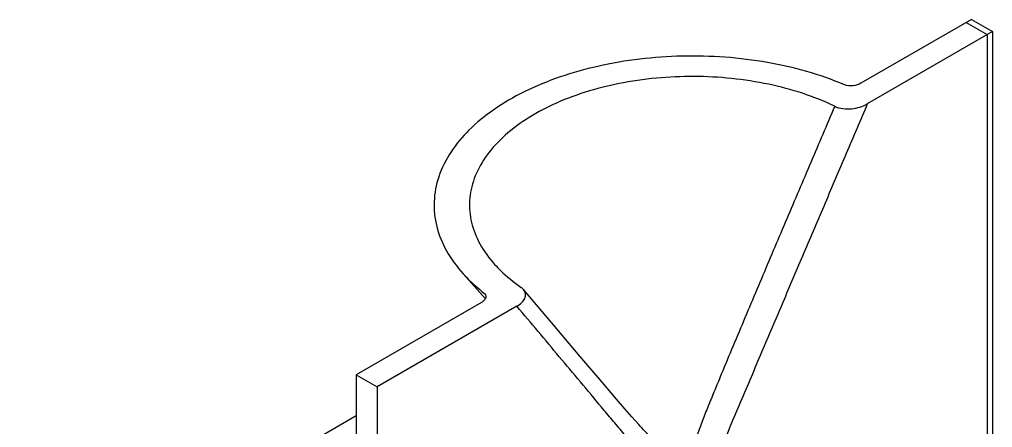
# Model space of a CAD drawing. Header units: millimetres. Extents: x 0 to 1189, y 0 to 841.
# Drawn here: x 971.6 to 1102.7, y 421.3 to 476.3 of the extents above; entities that cross this region are included whole.
import ezdxf

# ---------------------------------------------------------------- set-up
doc = ezdxf.new("R2010")
doc.units = ezdxf.units.MM
doc.header["$LTSCALE"] = 65.395
doc.layers.get('0').update_dxf_attribs({"linetype": 'CONTINUOUS'})
doc.layers.add('CURVES', color=7, linetype='CONTINUOUS')
doc.layers.add('SURFACES', color=7, linetype='CONTINUOUS')

msp = doc.modelspace()

# ---------------------------------------------------------------- linework, layer by layer
at = {"color": 7, "linetype": 'Continuous'}
for p, q in [((1099.85, 476.32), (1084.95, 467.72)), ((1099.85, 476.32), (1102.68, 474.69)), ((1102.68, 474.69), (1085.81, 464.95)), ((1102.68, 474.69), (1102.68, 419.17)), ((1033.8, 438.19), (1016.95, 428.46)), ((1038.6, 437.69), (1019.78, 426.82)), ((1016.95, 428.46), (1016.95, 372.94)), ((1016.95, 428.46), (1019.78, 426.82)), ((1019.78, 426.82), (1019.78, 371.3)), ((1016.95, 422.9), (971.56, 396.69)), ((1055, 421.76), (1055, 421.76))]:
    msp.add_line(p, q, dxfattribs=at)
msp.add_lwpolyline([(1055, 421.76), (1054.07, 422.8), (1053.13, 423.88), (1052.01, 425.17), (1050.06, 427.45), (1047.06, 430.97), (1043.24, 435.48), (1039.48, 439.94)], dxfattribs=at)
for points, knots in [([(1082.74, 467.52), (1079.43, 468.92), (1072.18, 470.93), (1060.88, 471.74), (1049.72, 470.44), (1041.19, 467.62), (1035.51, 464.33), (1031.22, 460.86), (1028.18, 456.54), (1027.27, 451.8), (1027.64, 448.34), (1029.02, 445), (1030.5, 443), (1031.35, 442.06)], [0, 0, 0, 0, 0.144052, 0.297954, 0.450532, 0.590914, 0.654074, 0.711776, 0.81153, 0.856872, 0.901868, 0.948932, 1, 1, 1, 1]), ([(1081.41, 464.63), (1078.6, 465.98), (1072.34, 467.97), (1062.46, 468.96), (1052.53, 468.06), (1043.65, 465.35), (1037.58, 461.6), (1034.28, 457.88), (1032.73, 454.99), (1032.07, 451.95), (1032.35, 448.89), (1033.54, 445.93), (1034.83, 444.17), (1035.58, 443.33)], [0, 0, 0, 0, 0.141008, 0.293783, 0.446857, 0.588678, 0.710692, 0.763654, 0.811981, 0.857375, 0.902235, 0.9491, 1, 1, 1, 1]), ([(1084.95, 467.72), (1084.63, 467.53), (1083.89, 467.32), (1083.1, 467.37), (1082.74, 467.52)], [0, 0, 0, 0, 0.485837, 1, 1, 1, 1]), ([(1081.41, 464.63), (1082.1, 464.29), (1083.68, 464.16), (1085.17, 464.58), (1085.81, 464.95)], [0, 0, 0, 0, 0.511202, 1, 1, 1, 1]), ([(1035.58, 443.33), (1035.84, 443.05), (1036.93, 441.91), (1038.17, 440.92), (1039.16, 440.23)], [0, 0, 0, 0, 0.238882, 1, 1, 1, 1]), ([(1031.35, 442.06), (1031.56, 441.83), (1032.43, 440.9), (1033.39, 440.06), (1034.14, 439.46)], [0, 0, 0, 0, 0.242117, 1, 1, 1, 1]), ([(1034.26, 439.35), (1034.33, 439.26), (1034.44, 439.05), (1034.37, 438.7), (1034.14, 438.41), (1033.92, 438.26), (1033.8, 438.19)], [0, 0, 0, 0, 0.234646, 0.457112, 0.708255, 1, 1, 1, 1]), ([(1038.6, 437.69), (1038.84, 437.83), (1039.25, 438.12), (1039.69, 438.69), (1039.82, 439.37), (1039.62, 439.77), (1039.48, 439.94)], [0, 0, 0, 0, 0.291987, 0.543024, 0.765622, 1, 1, 1, 1])]:
    msp.add_open_spline(points, degree=3, knots=knots, dxfattribs=at)
at = {"color": 9, "linetype": 'Continuous'}
for points, knots in [([(1085.81, 464.95), (1084.86, 462.71), (1082.96, 458.25), (1080.11, 451.56), (1077.26, 444.87), (1074.88, 439.29), (1072.98, 434.83), (1071.56, 431.48), (1070.14, 428.13), (1068.72, 424.79), (1067.3, 421.44), (1066.13, 418.65), (1065.18, 416.41), (1064.43, 414.74), (1063.67, 413.42), (1062.88, 412.54), (1062.11, 411.93), (1061.01, 411.6), (1059.95, 412.18), (1059.22, 412.99), (1058.52, 413.83), (1057.81, 414.69), (1056.87, 415.84), (1055.69, 417.27), (1054.27, 418.97), (1052.85, 420.68), (1051.43, 422.38), (1049.53, 424.65), (1047.15, 427.49), (1043.35, 432.02), (1040.5, 435.42), (1038.6, 437.69)], [0, 0, 0, 0, 0.077641, 0.155281, 0.23292, 0.310558, 0.349376, 0.388192, 0.427005, 0.465814, 0.504613, 0.543399, 0.562815, 0.582347, 0.601944, 0.611362, 0.61995, 0.63349, 0.644842, 0.656463, 0.668296, 0.680166, 0.692034, 0.715753, 0.739455, 0.76315, 0.786839, 0.810527, 0.857898, 0.905266, 1, 1, 1, 1]), ([(1081.41, 464.63), (1080.33, 462.1), (1078.18, 457.04), (1075.49, 450.71), (1073.34, 445.65), (1071.73, 441.85), (1070.13, 438.04), (1068.52, 434.24), (1066.92, 430.43), (1065.6, 427.24), (1064.55, 424.69), (1063.78, 422.76), (1063.16, 421.14), (1062.68, 419.84), (1062.39, 419.02), (1062.18, 418.36), (1062.03, 417.86), (1061.89, 417.35), (1061.78, 416.93), (1061.7, 416.59), (1061.64, 416.34), (1061.58, 416.08), (1061.53, 415.85), (1061.42, 415.6), (1061.17, 415.67), (1061.01, 415.79), (1060.79, 415.95), (1060.54, 416.17), (1060.24, 416.43), (1059.95, 416.68), (1059.58, 417.02), (1059.14, 417.43), (1058.64, 417.92), (1058.15, 418.4), (1057.52, 419.04), (1056.76, 419.84), (1055.87, 420.8), (1055.29, 421.44), (1055, 421.76)], [0, 0, 0, 0, 0.133371, 0.266769, 0.333483, 0.400214, 0.466966, 0.53375, 0.600586, 0.667507, 0.701018, 0.734581, 0.768213, 0.785062, 0.801935, 0.81038, 0.818829, 0.827281, 0.835731, 0.839954, 0.844172, 0.848379, 0.852546, 0.8563, 0.859491, 0.862848, 0.866206, 0.872796, 0.879191, 0.885402, 0.891456, 0.903189, 0.91455, 0.925649, 0.936558, 0.957993, 0.979099, 1, 1, 1, 1])]:
    msp.add_open_spline(points, degree=3, knots=knots, dxfattribs=at)
at = {"color": 7, "linetype": 'Continuous'}
for points in [[(1034.14, 439.46), (1034.18, 439.43), (1034.22, 439.39), (1034.26, 439.35)], [(1039.48, 439.94), (1039.39, 440.05), (1039.28, 440.15), (1039.16, 440.23)]]:
    msp.add_open_spline(points, degree=3, dxfattribs=at)
at = {"layer": 'CURVES', "color": 4, "linetype": 'Continuous'}
for p, q in [((1099.15, 475.91), (1101.97, 474.28)), ((1101.97, 474.28), (1101.97, 416.31))]:
    msp.add_line(p, q, dxfattribs=at)
at = {"layer": 'SURFACES', "color": 7, "linetype": 'Continuous'}
msp.add_line((1034.37, 438.7), (1031.35, 442.06), dxfattribs=at)

doc.saveas('drawing.dxf')
